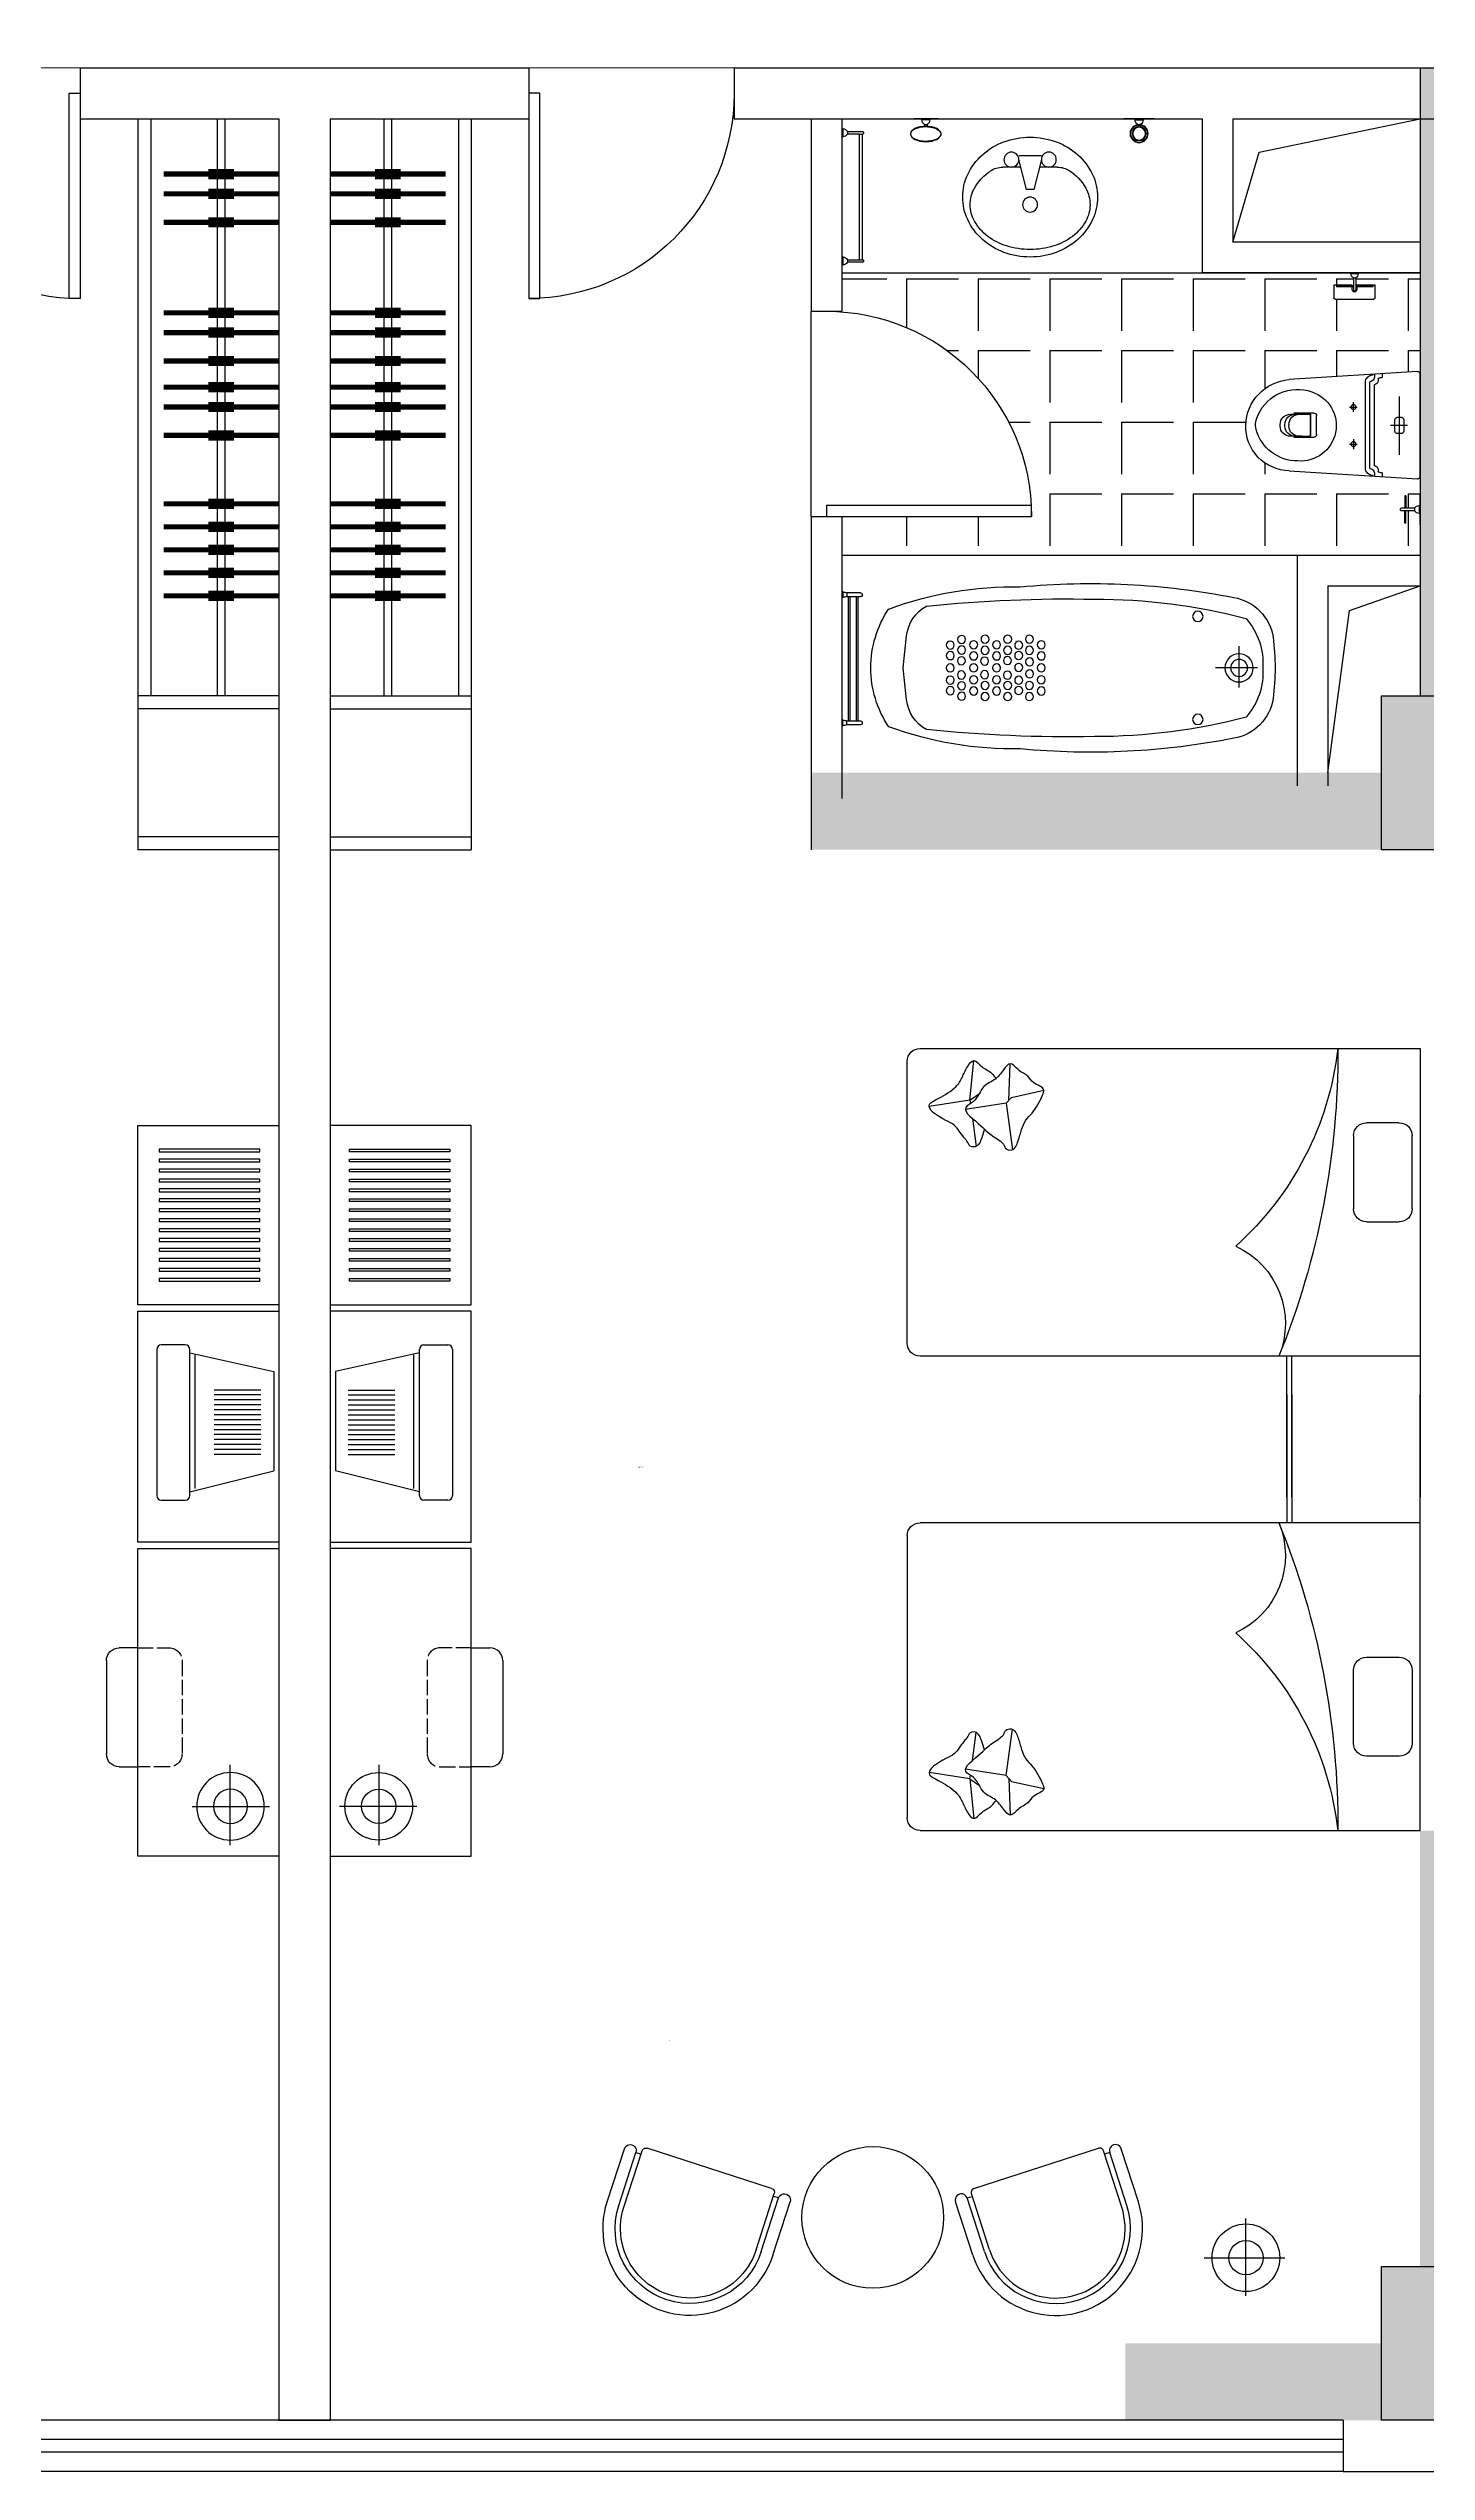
# Model space of a CAD drawing. Header units: centimetres. Extents: x 8510 to 15034, y -974 to 2536.
# Drawn here: x 11641 to 12178, y -208 to 737 of the extents above; entities that cross this region are included whole.
import ezdxf

# ---------------------------------------------------------------- set-up
doc = ezdxf.new("R2010")
doc.units = ezdxf.units.CM
doc.linetypes.add('ACAD_ISO02W100', pattern=[15, 12, -3])
for name, color, linetype in [('5', 5, 'Continuous'), ('AXIS', 3, 'Continuous'), ('BH', 3, 'Continuous'), ('DEBAN', 8, 'Continuous'), ('P5', 5, 'Continuous'), ('楼梯', 6, 'Continuous'), ('灰', 8, 'Continuous'), ('窗线', 2, 'Continuous'), ('轴线', 1, 'Continuous')]:
    doc.layers.add(name, color=color, linetype=linetype)
doc.layers.add('图层1', color=8, linetype='Continuous', lineweight=5)
doc.styles.add('文3.5', font='', dxfattribs={"height": 3.5})
doc.styles.get('文3.5').set_extended_font_data('PMingLiU')

# ---------------------------------------------------------------- blocks, each defined once
blk = doc.blocks.new('1')
at = {"layer": '楼梯'}
blk.add_lwpolyline([(3442.8, 18714.9), (2692.8, 18714.9), (2692.8, 18754.9), (3442.8, 18754.9)], close=True, dxfattribs=at)
blk.add_arc((3442.8, 18714.9), 750, 90, 180, dxfattribs=at)
blk = doc.blocks.new('13')
at = {"layer": '5'}
for p, q in [((-327332.6, -96330.1, 589.9), (-328532.6, -96330.1, 589.9)), ((-328532.6, -96330.1, 589.9), (-328532.6, -96880.1, 589.9)), ((-328338.3, -96668.2, 589.9), (-328338.3, -96366.7, 589.9)), ((-327332.6, -96880.1, 589.9), (-327332.6, -96330.1, 589.9)), ((-328489.6, -96520.9, 589.9), (-328176, -96520.9, 589.9)), ((-328532.6, -96880.1, 589.9), (-327332.6, -96880.1, 589.9)), ((-328184, -96952.9, 589.9), (-328184, -96880.1, 589.9)), ((-327720.3, -96880.1, 589.9), (-327720.3, -96952.9, 589.9)), ((-327770.3, -97002.9, 589.9), (-328134, -97002.9, 589.9))]:
    blk.add_line(p, q, dxfattribs=at)
at = {"layer": '5', "linetype": 'ACAD_ISO02W100', "ltscale": 5}
for p, q in [((-328184, -96757.9, 589.9), (-328184, -96880.1, 589.9)), ((-327770.3, -96707.9, 589.9), (-328134, -96707.9, 589.9)), ((-327720.3, -96880.1, 589.9), (-327720.3, -96757.9, 589.9))]:
    blk.add_line(p, q, dxfattribs=at)
at = {"layer": '5'}
for radius in [131.8, 66.8]:
    blk.add_circle((-328338.2, -96519.1, 589.9), radius, dxfattribs=at)
at = {"layer": '5', "linetype": 'ACAD_ISO02W100', "ltscale": 5}
for centre, start, end in [((-328134, -96757.9, 589.9), 90, 180), ((-327770.3, -96757.9, 589.9), 0, 90)]:
    blk.add_arc(centre, 50, start, end, dxfattribs=at)
at = {"layer": '5'}
for centre, start, end in [((-328134, -96952.9, 589.9), 180, 270), ((-327770.3, -96952.9, 589.9), 270, 0)]:
    blk.add_arc(centre, 50, start, end, dxfattribs=at)
blk = doc.blocks.new('16')
at = {"layer": 'P5'}
for p, q in [((-327529.6, -96385.3), (-328629.6, -96385.3)), ((-326779.6, -96385.3), (-325679.6, -96385.3)), ((-328679.6, -96435.3), (-328679.6, -98385.3)), ((-328478.1, -96630), (-328453.3, -96470.4)), ((-327479.6, -98385.3), (-327479.6, -96435.3)), ((-326829.6, -98385.3), (-326829.6, -96435.3)), ((-325831.1, -96630), (-325856, -96470.4)), ((-325629.6, -96435.3), (-325629.6, -98385.3)), ((-328478.1, -96630), (-328632.5, -96644.8)), ((-328478.1, -96630), (-328504.1, -96666.5)), ((-328478.1, -96630), (-328464.3, -96631.8)), ((-328465.7, -96771.7), (-328440.9, -96612.2)), ((-328406.4, -96639.3), (-328297.2, -96653.5)), ((-325902.8, -96639.3), (-326012, -96653.5)), ((-325843.5, -96771.7), (-325868.4, -96612.2)), ((-325831.1, -96630), (-325844.9, -96631.8)), ((-325831.1, -96630), (-325676.8, -96644.8)), ((-325831.1, -96630), (-325805.1, -96666.5)), ((-328476.9, -96781.9), (-328620.1, -96786.5)), ((-328488, -96792), (-328516.3, -96917.8)), ((-328465.7, -96771.7), (-328488, -96792)), ((-328465.7, -96771.7), (-328284.8, -96795.3)), ((-325843.5, -96771.7), (-326024.4, -96795.3)), ((-325843.5, -96771.7), (-325821.2, -96792)), ((-325832.3, -96781.9), (-325689.2, -96786.5)), ((-325821.2, -96792), (-325792.9, -96917.8)), ((-326929.6, -97865.3), (-327479.6, -97865.3)), ((-326929.6, -97885.3), (-327479.6, -97885.3)), ((-327329.6, -97865.3), (-326829.6, -97865.3)), ((-327329.6, -97885.3), (-326829.6, -97885.3)), ((-328389.7, -98304.1), (-328389.7, -98176.1)), ((-328339.7, -98126.1), (-328053.7, -98126.1)), ((-328003.7, -98176.1), (-328003.7, -98304.1)), ((-326305.5, -98176.1), (-326305.5, -98304.1)), ((-325969.5, -98126.1), (-326255.5, -98126.1)), ((-325919.5, -98304.1), (-325919.5, -98176.1)), ((-328053.7, -98354.1), (-328339.7, -98354.1)), ((-326255.5, -98354.1), (-325969.5, -98354.1)), ((-328679.6, -98385.3), (-327479.6, -98385.3)), ((-327479.6, -98385.3), (-326929.6, -98385.3)), ((-326829.6, -98385.3), (-327329.6, -98385.3)), ((-325629.6, -98385.3), (-326829.6, -98385.3))]:
    blk.add_line(p, q, dxfattribs=at)
for centre, radius, start, end in [((-328629.6, -96435.3), 50, 90, 180), ((-327529.6, -96435.3), 50, 360, 90), ((-326779.6, -96435.3), 50, 90, 180), ((-325679.6, -96435.3), 50, 360, 90), ((-328816, -96854.6), 1217.4, 276.4341, 318.16921), ((-327606.2, -97526.3), 333.6, 204.86259, 292.30483), ((-326703, -97526.3), 333.6, 247.69517, 335.13741), ((-325493.2, -96854.6), 1217.4, 221.83079, 263.5659), ((-328656.4, -94932.6), 3131.8, 269.57498, 292.07041), ((-325652.8, -94932.6), 3131.8, 247.92959, 270.42502), ((-328339.7, -98176.1), 50, 90, 180), ((-328053.7, -98176.1), 50, 360, 90), ((-326255.5, -98176.1), 50, 90, 180), ((-325969.5, -98176.1), 50, 360, 90), ((-328339.7, -98304.1), 50, 180, 270.00001), ((-328053.7, -98304.1), 50, 270.00001, 0.00001), ((-326255.5, -98304.1), 50, 179.99999, 269.99999), ((-325969.5, -98304.1), 50, 269.99999, 360)]:
    blk.add_arc(centre, radius, start, end, dxfattribs=at)
for points, knots in [([(-328365.2, -96686.3), (-328354.3, -96683), (-328329.9, -96675.9), (-328290.3, -96660.9), (-328297.4, -96626.6), (-328317.7, -96620.9), (-328339.6, -96597.6), (-328381.6, -96575.7), (-328402.6, -96523.5), (-328454.3, -96442), (-328488.7, -96518.6), (-328527.4, -96577.9), (-328563.6, -96599.2), (-328602.9, -96614.6), (-328646.1, -96646.8), (-328601.1, -96676.8), (-328590.7, -96713.1), (-328569.2, -96724.8), (-328562.4, -96731.6)], [302.881499, 302.881499, 302.881499, 302.881499, 365.923862, 443.495891, 486.869509, 508.121341, 551.224987, 653.577238, 722.157956, 886.957345, 954.669001, 1080.195465, 1176.186491, 1262.393992, 1325.142437, 1396.247261, 1475.918394, 1525.343184, 1525.343184, 1525.343184, 1525.343184]), ([(-325944, -96686.3), (-325954.9, -96683), (-325979.3, -96675.9), (-326018.9, -96660.9), (-326011.9, -96626.6), (-325991.6, -96620.9), (-325969.7, -96597.6), (-325927.6, -96575.7), (-325906.6, -96523.5), (-325854.9, -96442), (-325820.5, -96518.6), (-325781.8, -96577.9), (-325745.6, -96599.2), (-325706.3, -96614.6), (-325663.1, -96646.8), (-325708.1, -96676.8), (-325718.5, -96713.1), (-325740, -96724.8), (-325746.8, -96731.6)], [302.881499, 302.881499, 302.881499, 302.881499, 365.923862, 443.495891, 486.869509, 508.121341, 551.224987, 653.577238, 722.157956, 886.957345, 954.669001, 1080.195465, 1176.186491, 1262.393992, 1325.142437, 1396.247261, 1475.918394, 1525.343184, 1525.343184, 1525.343184, 1525.343184]), ([(-325811.6, -96913.4), (-325836.5, -96901.6), (-325872.7, -96884.5), (-325908.3, -96844.2), (-325948.6, -96829.9), (-325987.3, -96819.4), (-326031.3, -96802.7), (-326024.3, -96768.4), (-326004, -96762.7), (-325982.1, -96739.4), (-325963, -96702.4), (-325919, -96665.3), (-325867.3, -96583.8), (-325832.9, -96660.4), (-325775.6, -96672.3), (-325752.8, -96732), (-325718.7, -96756.4), (-325675.5, -96788.6), (-325720.5, -96818.6), (-325731.4, -96856.4), (-325771, -96875.7), (-325780.3, -96925), (-325804.7, -96916), (-325811.6, -96913.4)], [0, 0, 0, 0, 81.607478, 118.566056, 158.122077, 204.917363, 248.357699, 272.646925, 284.547951, 308.685993, 366.003253, 404.408455, 496.696113, 534.614641, 604.909461, 658.664435, 706.940635, 742.079765, 781.898466, 826.514301, 858.965165, 909.229441, 928.854535, 928.854535, 928.854535, 928.854535])]:
    blk.add_open_spline(points, degree=3, knots=knots, dxfattribs=at)
blk.add_spline([(-328497.6, -96913.4), (-328427.4, -96871.9), (-328399.7, -96847.4), (-328363.5, -96831.4), (-328318.8, -96817.6), (-328283.7, -96792), (-328290.1, -96768.6), (-328300.7, -96763.2), (-328318.8, -96747.2), (-328351.8, -96700.4), (-328378.4, -96672.7), (-328449.7, -96614.1), (-328473.2, -96643.9), (-328530.6, -96684.4), (-328560.4, -96729.1), (-328596.6, -96761.1), (-328620.1, -96787.2), (-328595.8, -96818.8), (-328571.1, -96855.9), (-328546.6, -96877.2), (-328516.8, -96917.7), (-328497.6, -96913.4)], degree=3, dxfattribs=at)
blk = doc.blocks.new('15')
at = {"layer": '5'}
for p, q in [((-326733.9, -97218.7), (-326801.4, -97427.8)), ((-326689.2, -97233.1), (-326756.7, -97442.2)), ((-326669, -97239.7), (-326739.9, -97459.2)), ((-326153.4, -97406.3), (-326224.3, -97625.8)), ((-326133.2, -97412.8), (-326200, -97619.9)), ((-326088.5, -97427.3), (-326155.3, -97634.3)), ((-326756.9, -97442.2), (-326736.7, -97448.5)), ((-326729.6, -97479.3), (-326244.4, -97636.1)), ((-326200, -97619.9), (-326220.3, -97613.3))]:
    blk.add_line(p, q, dxfattribs=at)
at = {"layer": '5', "extrusion": (0, 0, -1)}
for centre, major_axis, start_param, end_param in [((-326411.2, -97323), (-154.4, 301.9), -0.78537, 2.356223), ((-326411.2, -97323), (-133.3, 260), -0.784328, 2.357264), ((-326411.2, -97323), (-123.9, 240.9), -0.783289, 2.358304), ((-326779.1, -97435), (-16.6, 16.6), 2.668774, 5.810367), ((-326724.7, -97464.1), (-11.3, 11.3), 4.239571, 5.810367), ((-326239.5, -97620.9), (-11.3, 11.3), 2.668774, 4.239571), ((-326177.7, -97627.1), (-16.6, 16.6), 2.668774, 5.810367)]:
    blk.add_ellipse(centre, major_axis=major_axis, ratio=1, start_param=start_param, end_param=end_param, dxfattribs=at)
blk = doc.blocks.new('14')
at = {"layer": '5'}
for p, q in [((-328465.5, -97349.5), (-328465.5, -97035.9)), ((-328612.8, -97198.2), (-328311.3, -97198.2))]:
    blk.add_line(p, q, dxfattribs=at)
for radius in [131.8, 66.8]:
    blk.add_circle((-328463.8, -97198.2), radius, dxfattribs=at)
blk = doc.blocks.new('4')
at = {"layer": '5'}
for p, q in [((-325729.3, -96757.6), (-325789.3, -96757.6)), ((-325789.3, -96767.6), (-325786.8, -96767.6)), ((-325776.8, -96767.6), (-325786.8, -96767.6)), ((-325786.8, -96767.6), (-325786.8, -97257.6)), ((-325776.8, -97257.6), (-325776.8, -96767.6)), ((-325776.8, -96767.6), (-325729.3, -96767.6)), ((-325729.3, -96757.6), (-325729.3, -96767.6)), ((-325710.8, -96747.1), (-325710.8, -96778.1)), ((-325707.3, -96732), (-325707.3, -97285.6)), ((-325707.3, -96745.1), (-325707.3, -96780.1)), ((-325786.8, -97257.6), (-325789.3, -97257.6)), ((-325789.3, -97267.6), (-325729.3, -97267.6)), ((-325776.8, -97257.6), (-325786.8, -97257.6)), ((-325729.3, -97257.6), (-325776.8, -97257.6)), ((-325729.3, -97257.6), (-325729.3, -97267.6)), ((-325710.8, -97247.1), (-325710.8, -97278.1)), ((-325707.3, -97245.1), (-325707.3, -97280.1))]:
    blk.add_line(p, q, dxfattribs=at)
for centre, radius, start, end in [((-325786.4, -96762.6), 5.75, 119.60202, 240.39798), ((-325710.9, -96768.3), 21.2, 89.52525, 149.6598), ((-325710.9, -96756.9), 21.2, 210.31948, 270.49547), ((-325707.4, -96748.9), 3.8, 87.50244, 151.83199), ((-325707.4, -96776.3), 3.8, 208.16801, 272.49756), ((-325786.4, -97262.6), 5.75, 119.60202, 240.39798), ((-325710.9, -97268.4), 21.2, 89.52525, 149.6598), ((-325710.9, -97256.9), 21.2, 210.31948, 270.49547), ((-325707.4, -97248.9), 3.8, 87.50244, 151.83199), ((-325707.4, -97276.4), 3.8, 208.16801, 272.49756)]:
    blk.add_arc(centre, radius, start, end, dxfattribs=at)
blk = doc.blocks.new('A$C0AD875A0')
at = {"layer": 'BH'}
for p, q in [((248.3, 204.5), (219.1, 87.6)), ((277.5, 204.5), (248.3, 204.5)), ((306.7, 87.6), (277.5, 204.5)), ((226.4, 116.8), (156.7, 116.8)), ((368.9, 116.8), (299.4, 116.8)), ((306.7, 73), (219.1, 73))]:
    blk.add_line(p, q, dxfattribs=at)
blk.add_lwpolyline([(0, 233.7, 0.109452), (19.5, 145.6, 0.102376), (77, 68.4, 0.093737), (160.9, 18.2, 0.088426), (262.9, 0, 0.088426), (364.9, 18.2, 0.093737), (448.8, 68.4, 0.102376), (506.3, 145.6, 0.109452), (525.8, 233.7, 0.109452), (506.3, 321.7, 0.102376), (448.8, 398.9, 0.093737), (364.9, 449.2, 0.088426), (262.9, 467.4, 0.088426), (160.9, 449.2, 0.093737), (77, 398.9, 0.102376), (19.5, 321.7, 0.109452)], format="xyb", close=True, dxfattribs=at)
for centre in [(262.9, 262.9), (189.9, 87.6), (335.9, 87.6)]:
    blk.add_circle(centre, 29.2, dxfattribs=at)
for centre, radius, start, end in [((210.7, 236.1), 188.3, 126.8699, 151.0888), ((242.3, 194), 241, 107.25794, 126.8699), ((262.9, 127.6), 310.6, 90, 107.25794), ((262.9, 127.6), 310.6, 72.74206, 90), ((283.5, 194), 241, 53.1301, 72.74206), ((315.1, 236.1), 188.3, 28.9112, 53.1301), ((162.2, 262.9), 133, 151.0888, 180), ((363.6, 262.9), 133, 0, 28.9112), ((162.2, 262.9), 133, 180, 208.9112), ((210.7, 289.6), 188.3, 208.9112, 233.1301), ((315.1, 289.6), 188.3, 302.25981, 331.0888), ((363.6, 262.9), 133, 331.0888, 0), ((242.3, 331.8), 241, 233.1301, 236.09549), ((156.7, 204.5), 87.6, 236.09549, 270), ((368.9, 204.5), 87.6, 270, 302.25981)]:
    blk.add_arc(centre, radius, start, end, dxfattribs=at)
blk = doc.blocks.new('9')
at = {"layer": '5'}
for p, q in [((-325782.7, -98279.8), (-325730.2, -98279.8)), ((-325730.2, -98279.8), (-325730.2, -98294.8)), ((-325714.2, -98276.8), (-325714.2, -98297.8)), ((-325712.2, -98274.8), (-325712.2, -98299.8)), ((-325710.2, -98261.4), (-325710.2, -98537.3)), ((-325730.2, -98294.8), (-325782.7, -98294.8)), ((-325774.1, -98779.8), (-325774.1, -98294.8)), ((-325768.1, -98779.8), (-325768.1, -98294.8)), ((-325742.2, -98779.8), (-325742.2, -98294.8)), ((-325736.2, -98779.8), (-325736.2, -98294.8)), ((-325710.2, -98537.3), (-325710.2, -98813.2)), ((-325730.2, -98779.8), (-325782.7, -98779.8)), ((-325782.7, -98794.8), (-325730.2, -98794.8)), ((-325730.2, -98794.8), (-325730.2, -98779.8)), ((-325714.2, -98797.8), (-325714.2, -98776.8)), ((-325712.2, -98799.8), (-325712.2, -98774.8))]:
    blk.add_line(p, q, dxfattribs=at)
for centre, radius, start, end in [((-325782.7, -98287.3), 7.5, 89.99723, 270.0039), ((-325713, -98327.4), 50.6, 91.36349, 109.87582), ((-325712.2, -98276.8), 2, 90, 180), ((-325710.2, -98274.8), 2, 90, 180), ((-325713, -98247.2), 50.6, 250.12598, 268.63471), ((-325712.2, -98297.8), 2, 180, 270), ((-325710.2, -98299.8), 2, 180, 270), ((-325782.7, -98787.3), 7.5, 89.9961, 270.00277), ((-325713, -98827.4), 50.6, 91.36529, 109.87402), ((-325713, -98747.2), 50.6, 250.12418, 268.63651), ((-325712.2, -98776.8), 2, 90, 180), ((-325712.2, -98797.8), 2, 180, 270), ((-325710.2, -98774.8), 2, 90, 180), ((-325710.2, -98799.8), 2, 180, 270)]:
    blk.add_arc(centre, radius, start, end, dxfattribs=at)
blk = doc.blocks.new('8')
at = {"layer": '5'}
for p, q in [((-323082, -96702.7), (-323206.5, -96716.2)), ((-322957.4, -96716.2), (-323082, -96702.7)), ((-323082, -98085), (-323082, -97920.2)), ((-323006, -98012.7), (-323167.2, -98012.7))]:
    blk.add_line(p, q, dxfattribs=at)
for centre, radius in [((-323192.7, -96930.7), 15.7), ((-323170.8, -96886.3), 15.7), ((-323151.6, -96930.7), 15.7), ((-323129.7, -96886.3), 15.7), ((-323109.8, -96930.1), 15.7), ((-323082, -96886.3), 15.7), ((-323054.1, -96930.1), 15.7), ((-323034.2, -96886.3), 15.7), ((-323012.4, -96930.7), 15.7), ((-322993.1, -96886.3), 15.7), ((-322971.2, -96930.7), 15.7), ((-323194, -97022), 15.7), ((-323172.1, -96977.7), 15.7), ((-323172.1, -97067.1), 15.7), ((-323150.3, -97022), 15.7), ((-323128.4, -96977.7), 15.7), ((-323128.4, -97067.1), 15.7), ((-323108.5, -97020.1), 15.7), ((-323082, -96977.7), 15.7), ((-323082, -97067.1), 15.7), ((-323055.4, -97020.1), 15.7), ((-323035.5, -96977.7), 15.7), ((-323035.5, -97067.1), 15.7), ((-323013.7, -97022), 15.7), ((-322991.8, -96977.7), 15.7), ((-322991.8, -97067.1), 15.7), ((-322970, -97022), 15.7), ((-323194, -97110.2), 15.7), ((-323170.2, -97153.3), 15.7), ((-323150.3, -97110.2), 15.7), ((-323130.4, -97153.3), 15.7), ((-323110.4, -97109.5), 15.7), ((-323083.9, -97153.3), 15.7), ((-323053.5, -97109.5), 15.7), ((-323033.6, -97153.3), 15.7), ((-323013.7, -97110.2), 15.7), ((-322993.7, -97153.3), 15.7), ((-322970, -97110.2), 15.7), ((-323194, -97195.1), 15.7), ((-323172.1, -97241.4), 15.7), ((-323150.3, -97195.1), 15.7), ((-323128.4, -97241.4), 15.7), ((-323105.3, -97195.7), 15.7), ((-323082, -97241.4), 15.7), ((-323058.6, -97195.7), 15.7), ((-323035.5, -97241.4), 15.7), ((-323013.7, -97195.1), 15.7), ((-322991.8, -97241.4), 15.7), ((-322970, -97195.1), 15.7), ((-323282.8, -97851.9), 20.2), ((-322881.2, -97851.9), 20.2), ((-323082, -98012.7), 55), ((-323082, -98012.7), 33.2)]:
    blk.add_circle(centre, radius, dxfattribs=at)
for centre, radius, start, end in [((-323081.5, -96987.2), 411, 90.07241, 124.04031), ((-323082.5, -96987.2), 411, 55.95969, 89.92759), ((-321999.2, -97131.5), 1399, 159.7224, 181.13194), ((-324164.7, -97131.5), 1399, 358.86806, 20.2776), ((-323189.7, -96867.3), 152, 96.34581, 151.0816), ((-322974.2, -96867.3), 152, 28.9184, 83.65419), ((-318001.3, -97342.2), 5349.6, 174.11665, 181.13722), ((-328162.6, -97342.2), 5349.6, 358.86278, 5.88335), ((-320521.5, -97432.9), 2889.4, 174.56406, 191.16837), ((-325642.4, -97432.9), 2889.4, 348.83163, 5.43594), ((-321063, -97456.8), 2286.9, 179.78746, 194.77114), ((-325100.9, -97456.8), 2286.9, 345.22886, 0.21254), ((-323173, -97961.7), 185.8, 189.5382, 261.26967), ((-322990.9, -97961.7), 185.8, 278.73033, 350.4618), ((-323099.3, -97840.4), 265.5, 228.73676, 273.73307), ((-323064.7, -97840.4), 265.5, 266.26693, 311.26324), ((-323085.1, -97259.6), 893.3, 262.52933, 270.19746), ((-323078.9, -97259.6), 893.3, 269.80254, 277.47067)]:
    blk.add_arc(centre, radius, start, end, dxfattribs=at)
blk = doc.blocks.new('3')
at = {"layer": '5'}
for p, q in [((-326309.8, -96716.3), (-326260.9, -96716.3)), ((-326276.4, -96719.8), (-326245.4, -96719.8)), ((-326255.9, -96738.3), (-326265.9, -96738.3)), ((-326265.9, -96738.3), (-326265.6, -96745.7)), ((-326260.9, -96716.3), (-326214.9, -96716.3)), ((-326255.9, -96738.3), (-326256.2, -96745.7))]:
    blk.add_line(p, q, dxfattribs=at)
for centre, radius, start, end in [((-326274.6, -96716.5), 3.8, 177.50244, 241.83199), ((-326255.2, -96720), 21.2, 179.50453, 239.68052), ((-326266.6, -96720), 21.2, 300.31948, 0.49547), ((-326247.2, -96716.5), 3.8, 298.16801, 2.49756)]:
    blk.add_arc(centre, radius, start, end, dxfattribs=at)
at = {"layer": '5', "extrusion": (0, 0, -1)}
blk.add_ellipse((-326260.9, -96775.3), major_axis=(-60, 0), ratio=0.49598, start_param=3.141593, end_param=9.424778, dxfattribs=at)
at = {"layer": '5'}
blk.add_open_spline([(-326201.9, -96775.3), (-326201.9, -96777.3), (-326202.3, -96779.3), (-326204, -96783.2), (-326205.3, -96785.1), (-326208.7, -96788.8), (-326210.8, -96790.6), (-326215.7, -96793.9), (-326218.6, -96795.4), (-326224.9, -96798.1), (-326228.3, -96799.4), (-326235.7, -96801.4), (-326239.6, -96802.2), (-326247.6, -96803.4), (-326251.8, -96803.8), (-326260.2, -96804.2), (-326264.4, -96804.1), (-326273.9, -96803.5), (-326279.1, -96802.8), (-326289, -96800.7), (-326293.7, -96799.4), (-326302, -96796.1), (-326305.7, -96794.1), (-326311.4, -96790.3), (-326313.5, -96788.5), (-326316.8, -96784.6), (-326318.1, -96782.6), (-326319.7, -96778.6), (-326320, -96776.6), (-326319.8, -96772.6), (-326319.2, -96770.5), (-326317.2, -96766.6), (-326315.7, -96764.6), (-326311.9, -96760.8), (-326309.6, -96759.1), (-326304.2, -96755.8), (-326301.1, -96754.2), (-326294.4, -96751.6), (-326290.7, -96750.4), (-326282.9, -96748.6), (-326278.8, -96747.9), (-326270.3, -96746.9), (-326266, -96746.6), (-326257.3, -96746.5), (-326253, -96746.8), (-326244.5, -96747.6), (-326240.4, -96748.3), (-326232.5, -96750.1), (-326228.7, -96751.2), (-326221.8, -96753.7), (-326218.6, -96755.2), (-326213.1, -96758.4), (-326210.6, -96760.2), (-326206.7, -96763.9), (-326205.1, -96765.9), (-326202.9, -96769.8), (-326202.2, -96771.8), (-326201.9, -96774.4), (-326201.9, -96774.8), (-326201.9, -96775.3)], degree=3, knots=[0, 0, 0, 0, 0.212569, 0.212569, 0.425137, 0.425137, 0.637706, 0.637706, 0.850274, 0.850274, 1.062843, 1.062843, 1.275411, 1.275411, 1.48798, 1.48798, 1.700548, 1.700548, 1.97117, 1.97117, 2.241791, 2.241791, 2.512412, 2.512412, 2.731114, 2.731114, 2.949816, 2.949816, 3.168518, 3.168518, 3.38722, 3.38722, 3.605922, 3.605922, 3.824624, 3.824624, 4.043326, 4.043326, 4.262028, 4.262028, 4.48073, 4.48073, 4.699432, 4.699432, 4.918134, 4.918134, 5.136836, 5.136836, 5.355538, 5.355538, 5.57424, 5.57424, 5.792942, 5.792942, 6.011644, 6.011644, 6.230346, 6.230346, 6.283185, 6.283185, 6.283185, 6.283185], dxfattribs=at)
blk = doc.blocks.new('2')
at = {"layer": '5'}
for p, q in [((-327289.3, -96716.7), (-327229.1, -96716.7)), ((-327213.6, -96720.2), (-327244.6, -96720.2)), ((-327234.1, -96738.7), (-327234.1, -96739.3)), ((-327234.1, -96739.3), (-327234.1, -96748.7)), ((-327224.2, -96740.7), (-327234.1, -96740.7)), ((-327234.1, -96748.7), (-327234, -96749.4)), ((-327229.1, -96716.7), (-327168.8, -96716.7)), ((-327224.5, -96748.7), (-327224.6, -96749.3)), ((-327224.1, -96739.3), (-327224.5, -96748.7)), ((-327224.1, -96738.7), (-327224.1, -96739.3))]:
    blk.add_line(p, q, dxfattribs=at)
for radius in [35, 33, 27, 25]:
    blk.add_circle((-327229.1, -96773.9), radius, dxfattribs=at)
for centre, radius, start, end in [((-327242.8, -96716.9), 3.8, 177.50244, 241.83199), ((-327223.4, -96720.4), 21.2, 179.50453, 239.68052), ((-327229.1, -96752.5), 14.6, 69.99763, 110.00237), ((-327234.8, -96720.4), 21.2, 300.3402, 0.47475), ((-327215.4, -96716.9), 3.8, 298.16801, 2.49756)]:
    blk.add_arc(centre, radius, start, end, dxfattribs=at)
blk = doc.blocks.new('6')
at = {"layer": '5'}
for p, q in [((-327723, -97323.3), (-327668.8, -97323.3)), ((-327654.8, -97326.4), (-327682.7, -97326.4)), ((-327668.8, -97323.3), (-327614.5, -97323.3)), ((-327749.8, -97420.3), (-327749.8, -97371.7)), ((-327749.8, -97371.7), (-327677.4, -97371.7)), ((-327593.2, -97425.7), (-327744.4, -97425.7)), ((-327739.8, -97373.8), (-327739.8, -97377.4)), ((-327739.8, -97373.8), (-327673.3, -97373.8)), ((-327739.8, -97377.4), (-327673.3, -97377.4)), ((-327702.2, -97373.8), (-327702.2, -97377.4)), ((-327677.4, -97371.7), (-327677.4, -97389.1)), ((-327673.3, -97343.1), (-327673.3, -97390.9)), ((-327664.3, -97343.1), (-327673.3, -97343.1)), ((-327664.3, -97343.1), (-327664.3, -97390.9)), ((-327664.3, -97373.8), (-327598.8, -97373.8)), ((-327664.3, -97377.4), (-327598.8, -97377.4)), ((-327660.2, -97389.1), (-327660.2, -97371.7)), ((-327660.2, -97371.7), (-327587.8, -97371.7)), ((-327598.8, -97373.8), (-327598.8, -97377.4)), ((-327587.8, -97371.7), (-327587.8, -97420.3))]:
    blk.add_line(p, q, dxfattribs=at)
for centre, radius, start, end in [((-327681.1, -97323.4), 3.42, 177.50244, 241.83199), ((-327663.7, -97326.6), 19.1, 179.50453, 239.68052), ((-327673.9, -97326.6), 19.1, 300.3402, 0.47475), ((-327656.5, -97323.4), 3.42, 298.16801, 2.49756), ((-327744.2, -97420.1), 5.54, 181.38637, 268.61363), ((-327668.8, -97389.1), 8.59, 180, 0), ((-327668.8, -97388.3), 5.18, 209.60202, 330.39798), ((-327593.2, -97420.3), 5.4, 270.03278, 359.96722)]:
    blk.add_arc(centre, radius, start, end, dxfattribs=at)
blk = doc.blocks.new('5')
at = {"layer": '5'}
for p, q in [((-327911.3, -97734.5), (-327911.3, -97535.2)), ((-327900.7, -97525.2), (-327401.1, -97556.8)), ((-327763.6, -97535.2), (-327763.6, -97548.5)), ((-327732.3, -97576.8), (-327732.3, -97734.5)), ((-327715.9, -97734.5), (-327715.9, -97566)), ((-327698, -97900.9), (-327698, -97568.1)), ((-327823, -97704), (-327837.7, -97704)), ((-327829.1, -97622.5), (-327829.1, -97850.1)), ((-327636.5, -97664), (-327666, -97664)), ((-327651.3, -97682.6), (-327651.3, -97644.7)), ((-327507.7, -97734.5), (-327507.7, -97698)), ((-327497.7, -97688), (-327419.2, -97688)), ((-327484.4, -97692), (-327484.4, -97777.9)), ((-327449.7, -97692), (-327484.4, -97692)), ((-327484.4, -97692), (-327439.7, -97692)), ((-327484.4, -97777.9), (-327484.4, -97692)), ((-327468.7, -97692), (-327424, -97692)), ((-327405.7, -97692), (-327450.4, -97692)), ((-327911.3, -97933.9), (-327911.3, -97734.5)), ((-327861.6, -97735.9), (-327795.8, -97735.9)), ((-327847.7, -97714), (-327847.7, -97757.7)), ((-327837.7, -97767.7), (-327823, -97767.7)), ((-327813, -97757.7), (-327813, -97714)), ((-327732.3, -97734.5), (-327732.3, -97892.2)), ((-327715.9, -97903), (-327715.9, -97734.5)), ((-327651.3, -97789.8), (-327651.3, -97827.7)), ((-327507.7, -97771), (-327507.7, -97734.5)), ((-327419.2, -97781), (-327497.7, -97781)), ((-327439.7, -97777.9), (-327484.4, -97777.9)), ((-327424, -97777.9), (-327468.7, -97777.9)), ((-327450.4, -97777.9), (-327405.7, -97777.9)), ((-327399.7, -97732), (-327399.7, -97737.9)), ((-327384, -97737.9), (-327384, -97732)), ((-327365.7, -97737.9), (-327365.7, -97732)), ((-327636.5, -97808.4), (-327666, -97808.4)), ((-327401.1, -97912.2), (-327900.7, -97943.8)), ((-327763.6, -97920.5), (-327763.6, -97933.8))]:
    blk.add_line(p, q, dxfattribs=at)
for centre in [(-327651.3, -97664), (-327651.3, -97808.4)]:
    blk.add_circle(centre, 9.53, dxfattribs=at)
for centre, radius, start, end in [((-327901.3, -97535.2), 10, 86.37411, 180), ((-327760, -97562.5), 14.4, 29.84213, 104.26527), ((-327729.8, -97558.8), 18.1, 168.69266, 262.01589), ((-327711, -97543.4), 23.1, 165.45125, 257.66163), ((-327728, -97568.1), 30, 0, 90), ((-327445.9, -97736.2), 138.4, 107.95051, 274.88977), ((-327432.9, -97761.7), 166.8, 23.83546, 109.49888), ((-327415.1, -97740.2), 183.9, 1.77454, 85.63448), ((-327837.7, -97714), 10, 90, 180), ((-327823, -97714), 10, 0, 90), ((-327497.7, -97698), 10, 90, 180), ((-327439.7, -97732), 40, 0, 90), ((-327424, -97732), 40, 0, 90), ((-327405.7, -97732), 40, 0, 90), ((-327344.4, -97732.8), 74.7, 345.52156, 30.95564), ((-327837.7, -97757.7), 10, 180, 270), ((-327823, -97757.7), 10, 270, 0), ((-327497.7, -97771), 10, 180, 270), ((-327439.7, -97737.9), 40, 270, 0), ((-327432.9, -97707.3), 166.8, 269.57886, 344.64064), ((-327424, -97737.9), 40, 270, 0), ((-327405.7, -97737.9), 40, 270, 0), ((-327404.2, -97739.2), 173, 271.0304, 1.56058), ((-327729.8, -97910.2), 18.1, 97.98411, 191.30734), ((-327728, -97900.9), 30, 270, 0), ((-327901.3, -97933.9), 10, 180, 273.62589), ((-327760, -97906.5), 14.4, 255.73473, 330.15787), ((-327711, -97925.6), 23.1, 102.33837, 194.54875)]:
    blk.add_arc(centre, radius, start, end, dxfattribs=at)
blk = doc.blocks.new('7')
at = {"layer": '5'}
for p, q in [((-327911.6, -98043.2), (-327911.6, -97982.9)), ((-327855.4, -97989.8), (-327851.4, -97989.8)), ((-327855.4, -97989.8), (-327855.4, -98038.2)), ((-327851.4, -97989.8), (-327851.4, -98038.2)), ((-327911.6, -98103.4), (-327911.6, -98043.2)), ((-327908.1, -98027.7), (-327908.1, -98058.7)), ((-327889.6, -98038.2), (-327836.4, -98038.2)), ((-327889.6, -98038.2), (-327889.6, -98048.2)), ((-327889.6, -98048.2), (-327836.4, -98048.2)), ((-327855.4, -98096.6), (-327855.4, -98048.2)), ((-327851.4, -98096.6), (-327851.4, -98048.2)), ((-327855.4, -98096.6), (-327851.4, -98096.6))]:
    blk.add_line(p, q, dxfattribs=at)
for centre, radius, start, end in [((-327911.4, -98029.5), 3.8, 28.16801, 92.49756), ((-327911.4, -98056.9), 3.8, 267.50244, 331.83199), ((-327907.9, -98048.9), 21.2, 30.3402, 90.47475), ((-327907.9, -98037.5), 21.2, 269.50453, 329.68052), ((-327839.3, -98043.2), 5.75, 299.60202, 60.39798)]:
    blk.add_arc(centre, radius, start, end, dxfattribs=at)

msp = doc.modelspace()

# ---------------------------------------------------------------- hatches: boundary and pattern name
at = {"layer": '灰'}
h = msp.add_hatch(dxfattribs=at)
h.set_pattern_fill('ANGLE', scale=4, style=0)
h.set_pattern_definition([(360, (-24430.528, 954.627), (-5e-13, -27.94), [20.32, -7.62]), (270, (-24430.528, 954.627), (-27.94, 5e-13), [20.32, -7.62])])
h.paths.add_polyline_path([(12124.56, 572.45), (12174.51, 569.29, 0.432873), (12175.58, 570.29), (12175.58, 559.08, 0.267007), (12175.26, 558.88, 0.268578), (12173.41, 557.83), (12169.99, 557.83), (12169.99, 562.66), (12169.59, 562.66), (12169.59, 557.83), (12168.09, 557.83, 0.58199), (12168.09, 556.83), (12169.59, 556.83), (12169.59, 551.99), (12169.99, 551.99), (12169.99, 556.83), (12173.41, 556.83, 0.268772), (12175.26, 555.78, 0.267007), (12175.58, 555.58), (12175.58, 539.53), (12127.58, 539.53), (11950.08, 539.53), (11950.08, 554.63), (12024.08, 554.63), (12024.08, 558.89), (12023.96, 558.89, 0.39867), (11944.08, 634.63), (11950.08, 634.63), (11950.08, 649.63), (12148.43, 649.63, 0.288302), (12148.61, 649.31, 0.268578), (12149.56, 647.65), (12149.56, 644.57), (12149.15, 644.57), (12149.15, 644.79), (12141.91, 644.79), (12141.91, 639.93, 0.414549), (12142.45, 639.39), (12157.54, 639.39, 0.42846), (12158.11, 639.95), (12158.11, 644.79), (12150.87, 644.79), (12150.87, 644.57), (12150.46, 644.57), (12150.46, 647.65, 0.268772), (12151.4, 649.31, 0.288302), (12151.58, 649.63), (12155.43, 649.63), (12175.58, 649.63), (12175.58, 610.15, 0.432873), (12174.51, 611.15), (12124.56, 607.99, 0.383163), (12107.58, 590.22, 0.416926)])

# ---------------------------------------------------------------- linework, layer by layer
at = {"layer": '5', "color": 7, "linetype": 'Continuous', "ltscale": 0.83333}
for p, q in [((11706.58, 484.63), (11706.58, 709.63)), ((11709.58, 484.63), (11709.58, 709.63)), ((11771.58, 484.63), (11771.58, 709.63)), ((11774.58, 484.63), (11774.58, 709.63))]:
    msp.add_line(p, q, dxfattribs=at)
at = {"layer": '5', "color": 7}
for p, q in [((11950.08, 649.63), (12175.58, 649.63)), ((11950.08, 539.53), (12175.58, 539.53)), ((11675.58, 247.13), (11675.58, 317.13)), ((11675.58, 317.13), (11730.58, 317.13)), ((11730.58, 317.13), (11730.58, 247.13)), ((11805.58, 317.13), (11750.58, 317.13)), ((11750.58, 317.13), (11750.58, 247.13)), ((11805.58, 247.13), (11805.58, 317.13)), ((11723.11, 307.83), (11683.9, 307.83)), ((11683.9, 307.83), (11683.9, 306.75)), ((11683.9, 306.75), (11723.11, 306.75)), ((11723.11, 303.95), (11683.9, 303.95)), ((11683.9, 303.95), (11683.9, 302.88)), ((11683.9, 302.88), (11723.11, 302.88)), ((11723.11, 306.75), (11723.11, 307.83)), ((11723.11, 302.88), (11723.11, 303.95)), ((11758.05, 307.83), (11797.25, 307.83)), ((11758.05, 306.75), (11758.05, 307.83)), ((11797.25, 306.75), (11758.05, 306.75)), ((11758.05, 303.95), (11797.25, 303.95)), ((11758.05, 302.88), (11758.05, 303.95)), ((11797.25, 302.88), (11758.05, 302.88)), ((11797.25, 307.83), (11797.25, 306.75)), ((11797.25, 303.95), (11797.25, 302.88)), ((11723.11, 300.08), (11683.9, 300.08)), ((11683.9, 300.08), (11683.9, 299)), ((11683.9, 299), (11723.11, 299)), ((11723.11, 296.2), (11683.9, 296.2)), ((11683.9, 296.2), (11683.9, 295.13)), ((11683.9, 295.13), (11723.11, 295.13)), ((11723.11, 299), (11723.11, 300.08)), ((11723.11, 295.13), (11723.11, 296.2)), ((11758.05, 300.08), (11797.25, 300.08)), ((11758.05, 299), (11758.05, 300.08)), ((11797.25, 299), (11758.05, 299)), ((11758.05, 296.2), (11797.25, 296.2)), ((11758.05, 295.13), (11758.05, 296.2)), ((11797.25, 295.13), (11758.05, 295.13)), ((11797.25, 300.08), (11797.25, 299)), ((11797.25, 296.2), (11797.25, 295.13)), ((11723.11, 292.33), (11683.9, 292.33)), ((11683.9, 292.33), (11683.9, 291.25)), ((11683.9, 291.25), (11723.11, 291.25)), ((11723.11, 288.46), (11683.9, 288.46)), ((11683.9, 288.46), (11683.9, 287.38)), ((11683.9, 287.38), (11723.11, 287.38)), ((11723.11, 284.58), (11683.9, 284.58)), ((11683.9, 284.58), (11683.9, 283.51)), ((11683.9, 283.51), (11723.11, 283.51)), ((11723.11, 291.25), (11723.11, 292.33)), ((11723.11, 287.38), (11723.11, 288.46)), ((11723.11, 283.51), (11723.11, 284.58)), ((11758.05, 292.33), (11797.25, 292.33)), ((11758.05, 291.25), (11758.05, 292.33)), ((11797.25, 291.25), (11758.05, 291.25)), ((11758.05, 288.46), (11797.25, 288.46)), ((11758.05, 287.38), (11758.05, 288.46)), ((11797.25, 287.38), (11758.05, 287.38)), ((11758.05, 284.58), (11797.25, 284.58)), ((11758.05, 283.51), (11758.05, 284.58)), ((11797.25, 283.51), (11758.05, 283.51)), ((11797.25, 292.33), (11797.25, 291.25)), ((11797.25, 288.46), (11797.25, 287.38)), ((11797.25, 284.58), (11797.25, 283.51)), ((11723.11, 280.71), (11683.9, 280.71)), ((11683.9, 280.71), (11683.9, 279.63)), ((11683.9, 279.63), (11723.11, 279.63)), ((11723.11, 276.84), (11683.9, 276.84)), ((11683.9, 276.84), (11683.9, 275.76)), ((11683.9, 275.76), (11723.11, 275.76)), ((11723.11, 279.63), (11723.11, 280.71)), ((11723.11, 275.76), (11723.11, 276.84)), ((11758.05, 280.71), (11797.25, 280.71)), ((11758.05, 279.63), (11758.05, 280.71)), ((11797.25, 279.63), (11758.05, 279.63)), ((11758.05, 276.84), (11797.25, 276.84)), ((11758.05, 275.76), (11758.05, 276.84)), ((11797.25, 275.76), (11758.05, 275.76)), ((11797.25, 280.71), (11797.25, 279.63)), ((11797.25, 276.84), (11797.25, 275.76)), ((11723.11, 272.96), (11683.9, 272.96)), ((11683.9, 272.96), (11683.9, 271.89)), ((11683.9, 271.89), (11723.11, 271.89)), ((11723.11, 269.09), (11683.9, 269.09)), ((11683.9, 269.09), (11683.9, 268.01)), ((11683.9, 268.01), (11723.11, 268.01)), ((11723.11, 265.21), (11683.9, 265.21)), ((11683.9, 265.21), (11683.9, 264.14)), ((11723.11, 271.89), (11723.11, 272.96)), ((11723.11, 268.01), (11723.11, 269.09)), ((11723.11, 264.14), (11723.11, 265.21)), ((11758.05, 272.96), (11797.25, 272.96)), ((11758.05, 271.89), (11758.05, 272.96)), ((11797.25, 271.89), (11758.05, 271.89)), ((11758.05, 269.09), (11797.25, 269.09)), ((11758.05, 268.01), (11758.05, 269.09)), ((11797.25, 268.01), (11758.05, 268.01)), ((11758.05, 265.21), (11797.25, 265.21)), ((11758.05, 264.14), (11758.05, 265.21)), ((11797.25, 272.96), (11797.25, 271.89)), ((11797.25, 269.09), (11797.25, 268.01)), ((11797.25, 265.21), (11797.25, 264.14)), ((11683.9, 264.14), (11723.11, 264.14)), ((11723.11, 261.34), (11683.9, 261.34)), ((11683.9, 261.34), (11683.9, 260.26)), ((11683.9, 260.26), (11723.11, 260.26)), ((11723.11, 257.47), (11683.9, 257.47)), ((11683.9, 257.47), (11683.9, 256.39)), ((11683.9, 256.39), (11723.11, 256.39)), ((11723.11, 260.26), (11723.11, 261.34)), ((11723.11, 256.39), (11723.11, 257.47)), ((11797.25, 264.14), (11758.05, 264.14)), ((11758.05, 261.34), (11797.25, 261.34)), ((11758.05, 260.26), (11758.05, 261.34)), ((11797.25, 260.26), (11758.05, 260.26)), ((11758.05, 257.47), (11797.25, 257.47)), ((11758.05, 256.39), (11758.05, 257.47)), ((11797.25, 256.39), (11758.05, 256.39)), ((11797.25, 261.34), (11797.25, 260.26)), ((11797.25, 257.47), (11797.25, 256.39)), ((11730.58, 247.13), (11675.58, 247.13)), ((11750.58, 247.13), (11805.58, 247.13)), ((11675.58, 244.63), (11730.58, 244.63)), ((11675.58, 154.63), (11675.58, 244.63)), ((11730.58, 244.63), (11730.58, 154.63)), ((11750.58, 244.63), (11750.58, 154.63)), ((11805.58, 244.63), (11750.58, 244.63)), ((11805.58, 154.63), (11805.58, 244.63)), ((11682.91, 229.71), (11682.91, 172.74)), ((11694.04, 231.49), (11684.68, 231.49)), ((11695.81, 172.74), (11695.81, 229.71)), ((11695.81, 228.48), (11728.58, 221.13)), ((11697.93, 175.51), (11697.93, 227.59)), ((11785.34, 228.48), (11752.58, 221.13)), ((11783.23, 175.51), (11783.23, 227.59)), ((11785.34, 172.74), (11785.34, 229.71)), ((11787.12, 231.49), (11796.47, 231.49)), ((11798.25, 229.71), (11798.25, 172.74)), ((11728.58, 221.13), (11728.58, 182.34)), ((11752.58, 221.13), (11752.58, 182.34)), ((11723.56, 213.91), (11705.37, 213.91)), ((11723.56, 211.98), (11705.37, 211.98)), ((11723.56, 210.05), (11705.37, 210.05)), ((11723.56, 208.11), (11705.37, 208.11)), ((11757.59, 213.91), (11775.78, 213.91)), ((11757.59, 211.98), (11775.78, 211.98)), ((11757.59, 210.05), (11775.78, 210.05)), ((11757.59, 208.11), (11775.78, 208.11)), ((11723.56, 206.18), (11705.37, 206.18)), ((11723.56, 204.25), (11705.37, 204.25)), ((11723.56, 202.31), (11705.37, 202.31)), ((11723.56, 200.38), (11705.37, 200.38)), ((11757.59, 206.18), (11775.78, 206.18)), ((11757.59, 204.25), (11775.78, 204.25)), ((11757.59, 202.31), (11775.78, 202.31)), ((11757.59, 200.38), (11775.78, 200.38)), ((11723.56, 198.45), (11705.37, 198.45)), ((11723.56, 198.45), (11705.37, 198.45)), ((11723.56, 196.51), (11705.37, 196.51)), ((11723.56, 196.51), (11705.37, 196.51)), ((11723.56, 194.58), (11705.37, 194.58)), ((11723.56, 192.65), (11705.37, 192.65)), ((11723.56, 190.71), (11705.37, 190.71)), ((11757.59, 198.45), (11775.78, 198.45)), ((11757.59, 198.45), (11775.78, 198.45)), ((11757.59, 196.51), (11775.78, 196.51)), ((11757.59, 196.51), (11775.78, 196.51)), ((11757.59, 194.58), (11775.78, 194.58)), ((11757.59, 192.65), (11775.78, 192.65)), ((11757.59, 190.71), (11775.78, 190.71)), ((11695.81, 174.18), (11728.58, 182.34)), ((11723.56, 188.78), (11705.37, 188.78)), ((11785.34, 174.18), (11752.58, 182.34)), ((11757.59, 188.78), (11775.78, 188.78)), ((11684.68, 170.97), (11694.04, 170.97)), ((11796.47, 170.97), (11787.12, 170.97)), ((11730.58, 154.63), (11675.58, 154.63)), ((11750.58, 154.63), (11805.58, 154.63))]:
    msp.add_line(p, q, dxfattribs=at)
at = {"layer": '5', "color": 7, "linetype": 'Continuous', "ltscale": 0.83333}
for points, const_width in [([(11713.08, 688.15), (11703.08, 688.15)], 4), ([(11768.08, 688.15), (11778.08, 688.15)], 4), ([(11730.58, 688.15), (11685.58, 688.15)], 2), ([(11730.58, 680.41), (11685.58, 680.41)], 2), ([(11713.08, 680.41), (11703.08, 680.41)], 4), ([(11750.58, 688.15), (11795.58, 688.15)], 2), ([(11750.58, 680.41), (11795.58, 680.41)], 2), ([(11768.08, 680.41), (11778.08, 680.41)], 4), ([(11713.08, 669.33), (11703.08, 669.33)], 4), ([(11768.08, 669.33), (11778.08, 669.33)], 4), ([(11730.58, 669.33), (11685.58, 669.33)], 2), ([(11750.58, 669.33), (11795.58, 669.33)], 2), ([(11730.58, 634.05), (11685.58, 634.05)], 2), ([(11713.08, 634.05), (11703.08, 634.05)], 4), ([(11750.58, 634.05), (11795.58, 634.05)], 2), ([(11768.08, 634.05), (11778.08, 634.05)], 4), ([(11730.58, 626.31), (11685.58, 626.31)], 2), ([(11713.08, 626.31), (11703.08, 626.31)], 4), ([(11750.58, 626.31), (11795.58, 626.31)], 2), ([(11768.08, 626.31), (11778.08, 626.31)], 4), ([(11730.58, 615.23), (11685.58, 615.23)], 2), ([(11713.08, 615.23), (11703.08, 615.23)], 4), ([(11750.58, 615.23), (11795.58, 615.23)], 2), ([(11768.08, 615.23), (11778.08, 615.23)], 4), ([(11730.58, 605.05), (11685.58, 605.05)], 2), ([(11713.08, 605.05), (11703.08, 605.05)], 4), ([(11750.58, 605.05), (11795.58, 605.05)], 2), ([(11768.08, 605.05), (11778.08, 605.05)], 4), ([(11730.58, 597.31), (11685.58, 597.31)], 2), ([(11713.08, 597.31), (11703.08, 597.31)], 4), ([(11750.58, 597.31), (11795.58, 597.31)], 2), ([(11768.08, 597.31), (11778.08, 597.31)], 4), ([(11730.58, 586.23), (11685.58, 586.23)], 2), ([(11713.08, 586.23), (11703.08, 586.23)], 4), ([(11750.58, 586.23), (11795.58, 586.23)], 2), ([(11768.08, 586.23), (11778.08, 586.23)], 4), ([(11730.58, 559.5), (11685.58, 559.5)], 2), ([(11713.08, 559.5), (11703.08, 559.5)], 4), ([(11750.58, 559.5), (11795.58, 559.5)], 2), ([(11768.08, 559.5), (11778.08, 559.5)], 4), ([(11730.58, 550.53), (11685.58, 550.53)], 2), ([(11713.08, 550.53), (11703.08, 550.53)], 4), ([(11750.58, 550.53), (11795.58, 550.53)], 2), ([(11768.08, 550.53), (11778.08, 550.53)], 4), ([(11730.58, 541.57), (11685.58, 541.57)], 2), ([(11713.08, 541.57), (11703.08, 541.57)], 4), ([(11750.58, 541.57), (11795.58, 541.57)], 2), ([(11768.08, 541.57), (11778.08, 541.57)], 4), ([(11730.58, 532.6), (11685.58, 532.6)], 2), ([(11713.08, 532.6), (11703.08, 532.6)], 4), ([(11750.58, 532.6), (11795.58, 532.6)], 2), ([(11768.08, 532.6), (11778.08, 532.6)], 4), ([(11730.58, 523.63), (11685.58, 523.63)], 2), ([(11713.08, 523.63), (11703.08, 523.63)], 4), ([(11750.58, 523.63), (11795.58, 523.63)], 2), ([(11768.08, 523.63), (11778.08, 523.63)], 4)]:
    msp.add_lwpolyline(points, dxfattribs=dict(at, const_width=const_width))
at = {"layer": '5', "color": 7}
msp.add_circle((11962.16, -108.78), 27.63, dxfattribs=at)
for centre, start, end in [((11684.68, 229.71), 90, 180), ((11694.04, 229.71), 0, 90), ((11787.12, 229.71), 90, 180), ((11796.47, 229.71), 0, 90), ((11684.68, 172.74), 180, 270), ((11694.04, 172.74), 270, 0), ((11787.12, 172.74), 180, 270), ((11796.47, 172.74), 270, 0)]:
    msp.add_arc(centre, 1.78, start, end, dxfattribs=at)
at = {"layer": 'P5', "color": 7}
for p, q in [((11675.58, 709.63), (11675.58, 424.63)), ((11680.58, 709.63), (11680.58, 484.63)), ((11800.58, 709.63), (11800.58, 484.63)), ((11805.58, 709.63), (11805.58, 424.63)), ((11730.58, 484.63), (11675.58, 484.63)), ((11750.58, 484.63), (11805.58, 484.63)), ((11730.58, 479.63), (11675.58, 479.63)), ((11750.58, 479.63), (11805.58, 479.63)), ((11730.58, 429.63), (11675.58, 429.63)), ((11750.58, 429.63), (11805.58, 429.63)), ((11730.58, 424.63), (11675.58, 424.63)), ((11750.58, 424.63), (11805.58, 424.63))]:
    msp.add_line(p, q, dxfattribs=at)
at = {"layer": '图层1', "color": 7}
msp.add_lwpolyline([(9230.58, 904.63), (14250.58, 904.63), (14250.58, 729.63), (9230.58, 729.63)], close=True, dxfattribs=at)
at = {"layer": '灰', "color": 7}
msp.add_line((11938.08, 554.63), (11938.08, 634.63), dxfattribs=at)
at = {"layer": '窗线', "color": 7}
for p, q in [((12112.8, 696.71), (12175.58, 709.63)), ((12102.58, 661.63), (12112.8, 696.71)), ((12148.11, 517.95), (12175.58, 527.53)), ((12139.58, 454.63), (12148.11, 517.95)), ((12145.58, -187.87), (11335.58, -187.87)), ((12145.58, -195.37), (11335.58, -195.37)), ((12145.58, -200.37), (11335.58, -200.37)), ((12145.58, -207.87), (11335.58, -207.87))]:
    msp.add_line(p, q, dxfattribs=at)
at = {"layer": '轴线', "color": 7}
for p, q in [((11653.08, 729.63), (11828.08, 729.63)), ((11653.08, 729.63), (11653.08, 709.63)), ((11828.08, 729.63), (11828.08, 709.63)), ((11908.08, 729.63), (11908.08, 709.63)), ((11908.08, 729.63), (12444.58, 729.63)), ((12175.58, 729.63), (12175.58, 484.63)), ((11653.08, 709.63), (11730.58, 709.63)), ((11730.58, 709.63), (11730.58, -187.87)), ((11750.58, 709.63), (11750.58, -187.87)), ((11750.58, 709.63), (11828.08, 709.63)), ((11908.08, 709.63), (12090.58, 709.63)), ((11938.08, 709.63), (11938.08, 634.63)), ((11950.08, 709.63), (11950.08, 634.63)), ((12090.58, 709.63), (12090.58, 649.63)), ((12102.58, 709.63), (12102.58, 661.63)), ((12102.58, 709.63), (12278.58, 709.63)), ((12175.58, 661.63), (12102.58, 661.63)), ((12175.58, 649.63), (12090.58, 649.63)), ((11938.08, 634.63), (11950.08, 634.63)), ((11938.08, 554.63), (11938.08, 424.63)), ((11938.08, 554.63), (11950.08, 554.63)), ((11950.08, 554.63), (11950.08, 444.63)), ((12127.58, 539.53), (12175.58, 539.53)), ((12127.58, 539.53), (12127.58, 449.5)), ((12139.58, 527.53), (12175.58, 527.53)), ((12139.58, 527.53), (12139.58, 449.5)), ((11730.58, -187.87), (11750.58, -187.87)), ((12145.58, -187.87), (12145.58, -207.87)), ((12145.58, -207.87), (12235.58, -207.87))]:
    msp.add_line(p, q, dxfattribs=at)
for points in [[(12160.58, 484.63), (12220.58, 484.63), (12220.58, 424.63), (12160.58, 424.63)], [(12160.58, -127.87), (12220.58, -127.87), (12220.58, -187.87), (12160.58, -187.87)]]:
    msp.add_lwpolyline(points, close=True, dxfattribs=at)
for points in [[(12205.58, 469.63), (12175.58, 469.63), (12205.58, 729.63), (12175.58, 729.63)], [(12160.58, 484.63), (12220.58, 484.63), (12160.58, 424.63), (12220.58, 424.63)], [(12443.08, 424.63), (11938.08, 424.63), (12443.08, 454.63), (11938.08, 454.63)], [(12175.58, -142.87), (12205.58, -142.87), (12175.58, 42.13), (12205.58, 42.13)], [(12160.58, -127.87), (12220.58, -127.87), (12160.58, -187.87), (12220.58, -187.87)], [(12060.58, -187.87), (12320.58, -187.87), (12060.58, -157.87), (12320.58, -157.87)]]:
    msp.add_solid(points, dxfattribs=at)

# ---------------------------------------------------------------- block references
at = {"layer": '5', "color": 7, "linetype": 'Continuous', "extrusion": (0, 0, -1), "xscale": 0.1, "yscale": 0.1, "zscale": -0.1}
for name, p in [('3', (20643.26, 10381.3)), ('2', (20656.9, 10381.3)), ('4', (20620.65, 10380.51)), ('6', (20616.87, 10381.95)), ('5', (20615.55, 10363.67)), ('7', (20615.55, 10361.65)), ('9', (20620.95, 10352.83))]:
    msp.add_blockref(name, p, dxfattribs=at)
for name, p, rotation in [('8', (-2303.72, -31812.64), 270), ('15', (-44674.57, -9845.41), 180)]:
    msp.add_blockref(name, p, dxfattribs=dict(at, rotation=rotation))
at = {"layer": '5', "color": 7, "linetype": 'Continuous', "yscale": 0.1, "zscale": 0.1}
for name, p, xscale, rotation in [('16', (2337.05, -32520.83), -0.1, 90), ('13', (21363.58, 32885.38, -58.99), -0.1, 270), ('13', (2117.57, 32885.38, -58.99), 0.1, 90), ('15', (-20750.25, -9845.41), 0.1, 180), ('14', (2387.84, 32721.88), 0.1, 90)]:
    msp.add_blockref(name, p, dxfattribs=dict(at, xscale=xscale, rotation=rotation))
at = {"layer": 'DEBAN', "color": 7, "xscale": -0.1, "yscale": 0.1, "zscale": 0.1, "rotation": 180}
msp.add_blockref('A$C0AD875A0', (11997.21, 702.53), dxfattribs=at)
at = {"layer": '楼梯', "color": 7, "yscale": 0.1066666666651145, "zscale": 0.1066666666666667}
for p, xscale, rotation in [((13649.33, 352.4), 0.1066666666651145, 90), ((9831.82, 352.4), -0.1066666666651145, 270)]:
    msp.add_blockref('1', p, dxfattribs=dict(at, xscale=xscale, rotation=rotation))
at = {"layer": '楼梯', "color": 7, "xscale": -0.1066666666665697, "yscale": 0.1066666666651145, "zscale": 0.1066666666666667}
msp.add_blockref('1', (12311.3, -1441.63), dxfattribs=at)

# ---------------------------------------------------------------- texts
at = {"layer": 'AXIS', "color": 7, "style": '文3.5'}
for s, p in [('高级地毯', (11870.72, 183.68)), ('标间', (11882.54, -39.78))]:
    msp.add_text(s, height=0.35, dxfattribs=at).set_placement(p)

doc.saveas('drawing.dxf')
